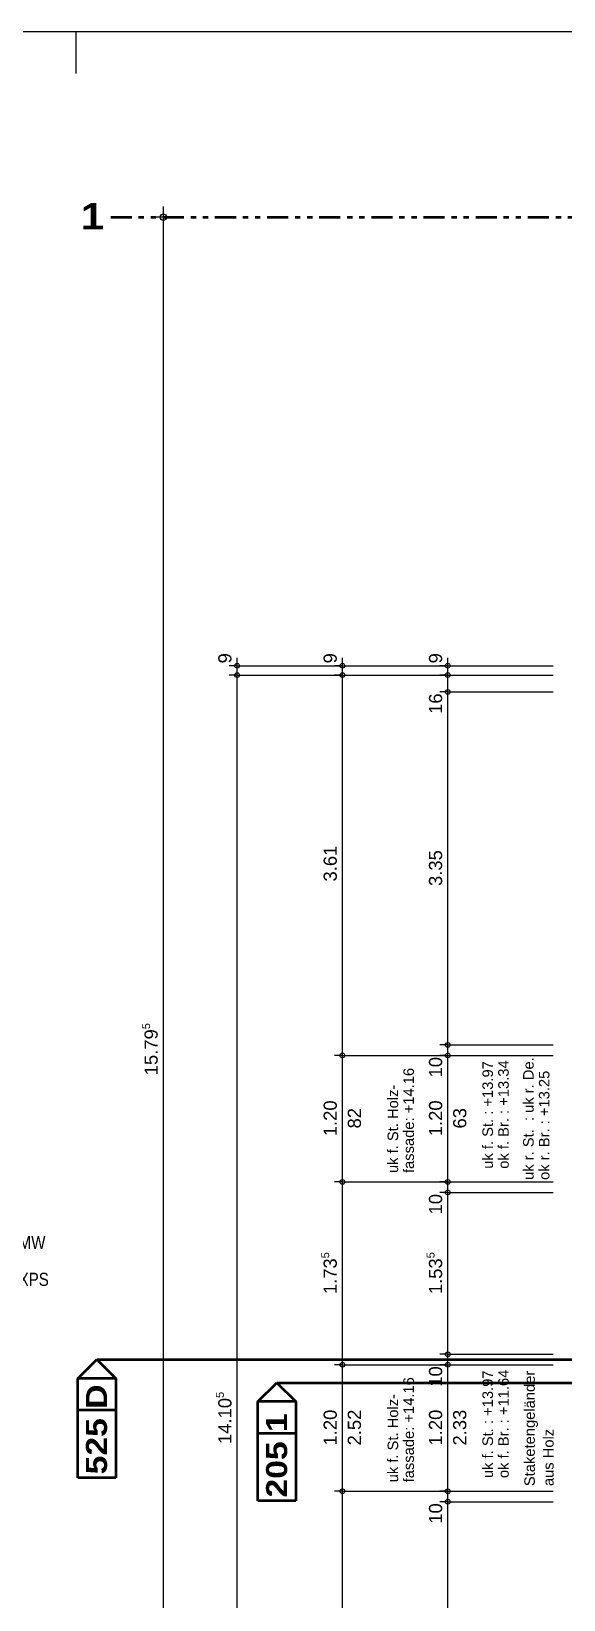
# Model space of a CAD drawing. Header units: centimetres. Extents: x 0.3 to 84.3, y 0.3 to 59.7.
# Drawn here: x 20.46 to 30.56, y 29.94 to 59.7 of the extents above; entities that cross this region are included whole.
import ezdxf

# ---------------------------------------------------------------- set-up
doc = ezdxf.new("R2010")
doc.units = ezdxf.units.CM
for name, pattern in [('AUSGEZOGEN', [0]), ('LINIE_23', [0.79, 0.4, -0.13, 0, -0.13, 0, -0.13]), ('RAND', [44.45, 12.7, -6.35, 12.7, -6.35, 0, -6.35]), ('STRICHPUNKT', [25.4, 12.7, -6.35, 0, -6.35])]:
    doc.linetypes.add(name, pattern=pattern)
for name, color, linetype, lineweight in [('Bauachsen grob', 7, 'RAND', 25), ('Plankopf', 7, 'AUSGEZOGEN', 25), ('Schnittbegrenzung', 7, 'AUSGEZOGEN', 25), ('Text Koten', 7, 'AUSGEZOGEN', 50), ('Text Werkplan Ausfuehrung', 7, 'AUSGEZOGEN', 50), ('Vorprojektmasse', 7, 'AUSGEZOGEN', 25), ('Werkplan- Ausfuehrungsmasse', 7, 'AUSGEZOGEN', 25)]:
    doc.layers.add(name, color=color, linetype=linetype, lineweight=lineweight)
doc.styles.add('ARIAL', font='ARIAL.TTF')
doc.styles.add('Arial Black', font='ariblk.ttf')
doc.styles.add('ARIALNARROW', font='ARIALN.TTF')

msp = doc.modelspace()

# ---------------------------------------------------------------- linework, layer by layer
at = {"layer": 'Bauachsen grob', "color": 32, "linetype": 'LINIE_23', "lineweight": 50, "true_color": 0xc36e14}
msp.add_line((21.964, 56.174), (72.416, 56.174), dxfattribs=at)
at = {"layer": 'Plankopf', "color": 7, "linetype": 'AUSGEZOGEN', "lineweight": 25}
for p, q in [((0.3, 59.7), (84.3, 59.7)), ((21.3, 59.7), (21.3, 58.9))]:
    msp.add_line(p, q, dxfattribs=at)
at = {"layer": 'Schnittbegrenzung', "color": 14, "linetype": 'AUSGEZOGEN', "lineweight": 50, "true_color": 0xb20000}
for p, q in [((21.34, 34.134), (21.7, 34.494)), ((21.7, 34.494), (22.06, 34.134)), ((22.06, 34.134), (21.34, 34.134)), ((21.34, 32.25), (21.34, 34.134)), ((22.06, 34.134), (22.06, 32.25)), ((22.06, 34.134), (22.06, 32.25)), ((22.06, 33.53), (21.34, 33.53)), ((22.06, 32.25), (21.34, 32.25))]:
    msp.add_line(p, q, dxfattribs=at)
at = {"layer": 'Schnittbegrenzung', "color": 14, "linetype": 'STRICHPUNKT', "lineweight": 50, "true_color": 0xb20000}
msp.add_line((21.7, 34.494), (72.516, 34.494), dxfattribs=at)
at = {"layer": 'Schnittbegrenzung', "color": 27, "linetype": 'AUSGEZOGEN', "lineweight": 50, "true_color": 0x825028}
for p, q in [((24.76, 33.694), (25.12, 34.054)), ((25.12, 34.054), (25.48, 33.694)), ((25.48, 33.694), (24.76, 33.694)), ((24.76, 31.81), (24.76, 33.694)), ((25.48, 33.694), (25.48, 31.81)), ((25.48, 33.694), (25.48, 31.81)), ((25.48, 33.09), (24.76, 33.09)), ((25.48, 31.81), (24.76, 31.81))]:
    msp.add_line(p, q, dxfattribs=at)
at = {"layer": 'Schnittbegrenzung', "color": 27, "linetype": 'STRICHPUNKT', "lineweight": 50, "true_color": 0x825028}
msp.add_line((25.12, 34.054), (37.02, 34.054), dxfattribs=at)
at = {"layer": 'Vorprojektmasse', "color": 32, "linetype": 'AUSGEZOGEN', "lineweight": 25, "true_color": 0xc36e14}
for p, q in [((22.964, 56.174), (22.964, 56.374)), ((22.964, 56.174), (22.764, 56.174)), ((22.964, 56.174), (23.164, 56.174)), ((22.964, 24.584), (22.964, 56.174))]:
    msp.add_line(p, q, dxfattribs=at)
msp.add_circle((22.964, 56.174), 0.06, dxfattribs=at)
at = {"layer": 'Werkplan- Ausfuehrungsmasse', "color": 7, "linetype": 'AUSGEZOGEN', "lineweight": 25}
for p, q in [((24.364, 47.66), (24.214, 47.66)), ((24.364, 47.66), (24.364, 47.81)), ((24.364, 47.66), (24.514, 47.66)), ((24.364, 47.66), (26.364, 47.66)), ((24.364, 47.484), (24.364, 47.66)), ((26.364, 47.66), (26.214, 47.66)), ((26.364, 47.66), (26.364, 47.81)), ((26.364, 47.66), (26.514, 47.66)), ((26.364, 47.66), (28.364, 47.66)), ((26.364, 47.484), (26.364, 47.66)), ((28.364, 47.66), (28.214, 47.66)), ((28.364, 47.66), (28.364, 47.81)), ((28.364, 47.66), (28.514, 47.66)), ((28.364, 47.66), (30.364, 47.66)), ((28.364, 47.484), (28.364, 47.66)), ((24.364, 47.484), (24.214, 47.484)), ((24.364, 47.484), (24.514, 47.484)), ((24.364, 47.484), (26.364, 47.484)), ((24.364, 19.278), (24.364, 47.484)), ((26.364, 47.484), (26.214, 47.484)), ((26.364, 47.484), (26.514, 47.484)), ((26.364, 47.484), (28.364, 47.484)), ((26.364, 40.264), (26.364, 47.484)), ((28.364, 47.484), (28.214, 47.484)), ((28.364, 47.484), (28.514, 47.484)), ((28.364, 47.484), (30.364, 47.484)), ((28.364, 47.164), (28.364, 47.484)), ((28.364, 47.164), (28.214, 47.164)), ((28.364, 47.164), (28.514, 47.164)), ((28.364, 47.164), (30.364, 47.164)), ((28.364, 40.464), (28.364, 47.164)), ((26.364, 40.264), (26.214, 40.264)), ((26.364, 40.264), (26.514, 40.264)), ((26.364, 40.264), (28.364, 40.264)), ((26.364, 37.864), (26.364, 40.264)), ((28.364, 40.464), (28.214, 40.464)), ((28.364, 40.264), (28.214, 40.264)), ((28.364, 40.464), (28.514, 40.464)), ((28.364, 40.464), (30.364, 40.464)), ((28.364, 40.264), (28.364, 40.464)), ((28.364, 40.264), (28.514, 40.264)), ((28.364, 40.264), (30.364, 40.264)), ((28.364, 37.864), (28.364, 40.264)), ((26.364, 37.864), (26.214, 37.864)), ((26.364, 37.864), (26.514, 37.864)), ((26.364, 34.394), (26.364, 37.864)), ((28.364, 37.864), (28.214, 37.864)), ((28.364, 37.864), (28.514, 37.864)), ((28.364, 37.664), (28.364, 37.864)), ((28.364, 37.664), (28.214, 37.664)), ((28.364, 37.664), (28.514, 37.664)), ((28.364, 34.594), (28.364, 37.664)), ((28.364, 34.594), (28.214, 34.594)), ((28.364, 34.594), (28.514, 34.594)), ((28.364, 34.394), (28.364, 34.594)), ((26.364, 34.394), (26.214, 34.394)), ((26.364, 34.394), (26.514, 34.394)), ((26.364, 31.994), (26.364, 34.394)), ((28.364, 34.394), (28.214, 34.394)), ((28.364, 34.394), (28.514, 34.394)), ((28.364, 31.994), (28.364, 34.394)), ((26.364, 31.994), (26.214, 31.994)), ((26.364, 31.994), (26.514, 31.994)), ((26.364, 27.089), (26.364, 31.994)), ((28.364, 31.994), (28.214, 31.994)), ((28.364, 31.994), (28.514, 31.994)), ((28.364, 31.794), (28.364, 31.994)), ((28.364, 31.794), (28.214, 31.794)), ((28.364, 31.794), (28.514, 31.794)), ((28.364, 27.289), (28.364, 31.794))]:
    msp.add_line(p, q, dxfattribs=at)
for points in [[(26.364, 37.864), (26.745, 37.864), (26.745, 37.864), (28.364, 37.864)], [(28.364, 37.864), (28.745, 37.864), (28.745, 37.864), (30.364, 37.864)], [(28.364, 37.664), (28.742, 37.664), (28.742, 37.664), (30.364, 37.664)], [(28.364, 34.594), (28.69, 34.594), (28.69, 34.594), (30.364, 34.594)], [(26.364, 34.394), (26.687, 34.394), (26.687, 34.394), (28.364, 34.394)], [(28.364, 34.394), (28.687, 34.394), (28.687, 34.394), (30.364, 34.394)], [(26.364, 31.994), (26.647, 31.994), (26.647, 31.994), (26.743, 31.994), (26.743, 31.994), (28.364, 31.994)], [(28.364, 31.994), (28.647, 31.994), (28.647, 31.994), (28.744, 31.994), (28.744, 31.994), (30.364, 31.994)], [(28.364, 31.794), (28.644, 31.794), (28.644, 31.794), (28.74, 31.794), (28.74, 31.794), (30.364, 31.794)]]:
    msp.add_lwpolyline(points, dxfattribs=at)
for centre in [(24.364, 47.66), (26.364, 47.66), (28.364, 47.66), (24.364, 47.484), (26.364, 47.484), (28.364, 47.484), (28.364, 47.164), (28.364, 40.464), (26.364, 40.264), (28.364, 40.264), (26.364, 37.864), (28.364, 37.864), (28.364, 37.664), (28.364, 34.594), (26.364, 34.394), (28.364, 34.394), (26.364, 31.994), (28.364, 31.994), (28.364, 31.794)]:
    msp.add_circle(centre, 0.045, dxfattribs=at)

# ---------------------------------------------------------------- texts
at = {"layer": 'Bauachsen grob', "color": 32, "linetype": 'AUSGEZOGEN', "lineweight": 100, "true_color": 0xc36e14, "insert": (21.397, 55.941), "char_height": 0.5, "width": 0.25, "attachment_point": 7, "style": 'Arial Black'}
msp.add_mtext('1', dxfattribs=at)
at = {"layer": 'Plankopf', "color": 7, "linetype": 'AUSGEZOGEN', "lineweight": 50, "char_height": 0.25, "width": 0.125, "attachment_point": 7, "style": 'ARIALNARROW'}
for s, insert in [('Deckendämmung\\~Unitex\\~mit\\~MW', (16.54, 36.515)), ('Deckendämmung\\~Unitex\\~mit\\~XPS', (16.54, 35.815))]:
    msp.add_mtext(s, dxfattribs=dict(at, insert=insert))
at = {"layer": 'Schnittbegrenzung', "color": 14, "linetype": 'AUSGEZOGEN', "lineweight": 35, "true_color": 0xb20000, "insert": (21.9, 32.314), "char_height": 0.4, "width": 0.2, "attachment_point": 7, "rotation": 90, "style": 'Arial Black'}
msp.add_mtext('525\\~D', dxfattribs=at)
at = {"layer": 'Schnittbegrenzung', "color": 27, "linetype": 'AUSGEZOGEN', "lineweight": 35, "true_color": 0x825028, "insert": (25.32, 31.874), "char_height": 0.4, "width": 0.2, "attachment_point": 7, "rotation": 90, "style": 'Arial Black'}
msp.add_mtext('205\\~1', dxfattribs=at)
at = {"layer": 'Text Koten', "color": 7, "linetype": 'AUSGEZOGEN', "lineweight": 35, "char_height": 0.2, "width": 0.1, "attachment_point": 7, "rotation": 90, "style": 'ARIAL'}
for s, insert in [('uk\\~r.\\~St.\\~\\~:\\~uk\\~r.\\~De.', (29.997, 37.902)), ('fassade:\\~+14.16', (27.724, 38.033)), ('uk\\~f.\\~St.\\~:\\~+13.97', (29.224, 38.114)), ('ok\\~f.\\~Br.\\~:\\~+13.34', (29.524, 38.114)), ('ok\\~r.\\~Br.\\~:\\~+13.25', (30.297, 37.902)), ('uk\\~f.\\~St.\\~Holz-', (27.424, 38.033)), ('uk\\~f.\\~St.\\~:\\~+13.97', (29.224, 32.244)), ('ok\\~f.\\~Br.\\~:\\~+11.64', (29.524, 32.244)), ('fassade:\\~+14.16', (27.724, 32.163)), ('uk\\~f.\\~St.\\~Holz-', (27.424, 32.163))]:
    msp.add_mtext(s, dxfattribs=dict(at, insert=insert))
at = {"layer": 'Text Werkplan Ausfuehrung', "color": 7, "linetype": 'AUSGEZOGEN', "lineweight": 35, "char_height": 0.2, "width": 0.1, "attachment_point": 7, "rotation": 90, "style": 'ARIAL'}
for s, insert in [('Staketengeländer', (30.077, 32.091)), ('aus\\~Holz', (30.377, 32.091))]:
    msp.add_mtext(s, dxfattribs=dict(at, insert=insert))
at = {"layer": 'Vorprojektmasse', "color": 32, "linetype": 'AUSGEZOGEN', "lineweight": 50, "true_color": 0xc36e14, "attachment_point": 7, "rotation": 90, "style": 'ARIAL'}
for s, insert, char_height, width in [('5', (22.714, 40.762), 0.15, 0.075), ('15.79', (22.86, 39.888), 0.25, 0.125)]:
    msp.add_mtext(s, dxfattribs=dict(at, insert=insert, char_height=char_height, width=width))
at = {"layer": 'Werkplan- Ausfuehrungsmasse', "color": 7, "linetype": 'AUSGEZOGEN', "lineweight": 50, "attachment_point": 7, "rotation": 90, "style": 'ARIAL'}
for s, insert, char_height, width in [('9', (24.26, 47.705), 0.25, 0.125), ('9', (26.26, 47.705), 0.25, 0.125), ('9', (28.26, 47.705), 0.25, 0.125), ('16', (28.26, 46.747), 0.25, 0.125), ('3.61', (26.26, 43.566), 0.25, 0.125), ('3.35', (28.26, 43.481), 0.25, 0.125), ('10', (28.26, 39.847), 0.25, 0.125), ('1.20', (26.26, 38.732), 0.25, 0.125), ('1.20', (28.26, 38.732), 0.25, 0.125), ('82', (26.719, 38.879), 0.25, 0.125), ('63', (28.719, 38.878), 0.25, 0.125), ('10', (28.26, 37.247), 0.25, 0.125), ('5', (26.114, 36.415), 0.15, 0.075), ('1.73', (26.26, 35.735), 0.25, 0.125), ('5', (28.114, 36.415), 0.15, 0.075), ('1.53', (28.26, 35.735), 0.25, 0.125), ('10', (28.26, 33.977), 0.25, 0.125), ('5', (24.114, 33.764), 0.15, 0.075), ('14.10', (24.26, 32.89), 0.25, 0.125), ('1.20', (26.26, 32.862), 0.25, 0.125), ('2.52', (26.719, 32.863), 0.25, 0.125), ('1.20', (28.26, 32.862), 0.25, 0.125), ('2.33', (28.719, 32.862), 0.25, 0.125), ('10', (28.26, 31.377), 0.25, 0.125)]:
    msp.add_mtext(s, dxfattribs=dict(at, insert=insert, char_height=char_height, width=width))

doc.saveas('drawing.dxf')
